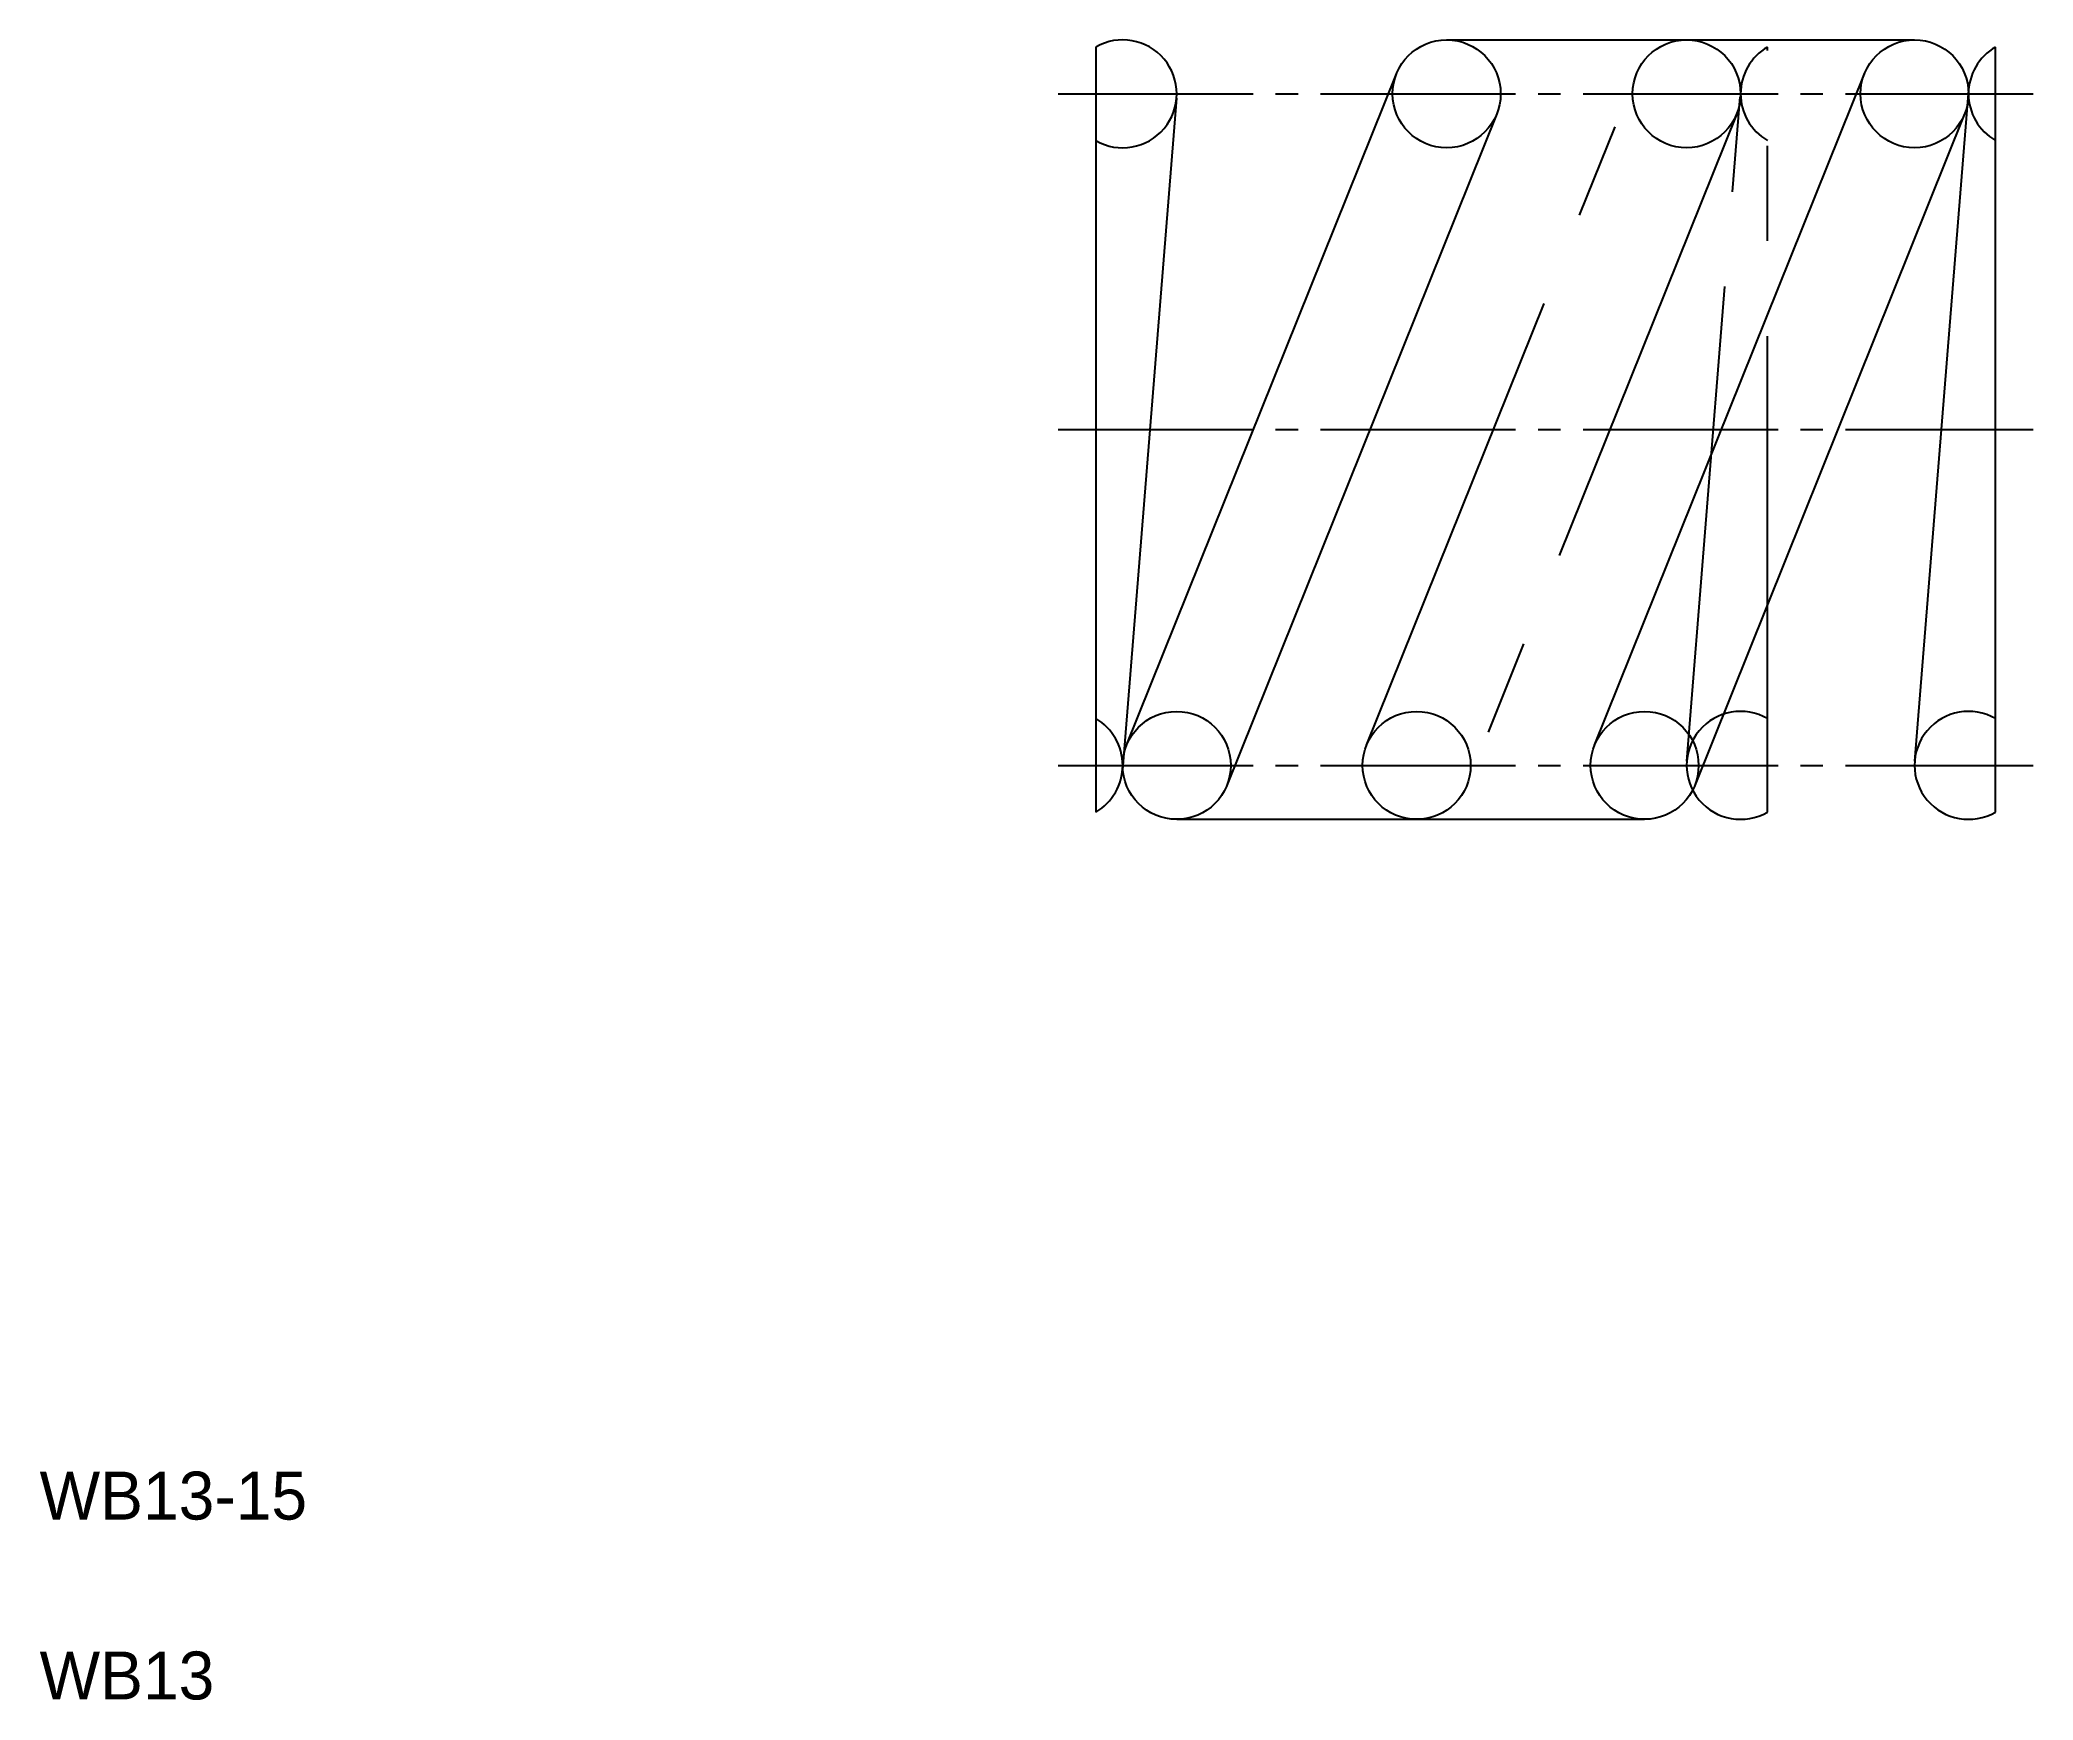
# Model space of a CAD drawing. Extents: x 2 to 35.2, y 2 to 29.7.
import ezdxf

# ---------------------------------------------------------------- set-up
doc = ezdxf.new("R2010")
doc.units = 0
doc.header["$LTSCALE"] = 0.25
doc.linetypes.add('CENTER', pattern=[17.5, 13, -1.5, 1.5, -1.5])
doc.linetypes.add('PHANTOM', pattern=[63.5, 31.75, -6.35, 6.35, -6.35, 6.35, -6.35])
doc.layers.get('0').update_dxf_attribs({"linetype": 'CONTINUOUS'})
doc.layers.add('CENTER', color=1, linetype='CENTER')

msp = doc.modelspace()

# ---------------------------------------------------------------- linework, layer by layer
at = {"color": 3, "linetype": 'PHANTOM'}
for p, q in [((25.456, 29.679), (33.256, 29.679)), ((30.806, 16.8), (30.806, 29.559)), ((24.121, 17.915), (28.621, 29.115)), ((29.459, 17.651), (30.359, 28.851)), ((30.291, 28.444), (25.791, 17.244)), ((20.956, 16.679), (28.756, 16.679))]:
    msp.add_line(p, q, dxfattribs=at)
for p, q in [((19.606, 29.559), (19.606, 16.8)), ((34.606, 16.8), (34.606, 29.559)), ((20.121, 17.915), (24.621, 29.115)), ((27.921, 17.915), (32.421, 29.115)), ((20.953, 28.707), (20.053, 17.507)), ((33.259, 17.651), (34.159, 28.851)), ((26.291, 28.444), (21.791, 17.244)), ((34.091, 28.444), (29.591, 17.244)), ((22.906, 16.679), (22.906, 16.679)), ((24.856, 16.679), (24.856, 16.679))]:
    msp.add_line(p, q)
for centre in [(25.456, 28.779), (33.256, 28.779), (20.956, 17.579), (28.756, 17.579)]:
    msp.add_circle(centre, 0.9)
for centre in [(29.456, 28.779), (24.956, 17.579)]:
    msp.add_circle(centre, 0.9, dxfattribs=at)
for centre, start, end in [((20.056, 28.779), 240, 120), ((35.056, 28.779), 120, 240), ((19.156, 17.579), 300, 60), ((34.156, 17.579), 60, 300)]:
    msp.add_arc(centre, 0.9, start, end)
for centre, start, end in [((31.256, 28.779), 120, 240), ((30.356, 17.579), 60, 300)]:
    msp.add_arc(centre, 0.9, start, end, dxfattribs=at)
at = {"layer": 'CENTER', "color": 1, "linetype": 'CENTER'}
for p, q in [((18.98, 28.779), (35.233, 28.779)), ((18.98, 23.179), (35.233, 23.179)), ((18.98, 17.579), (35.233, 17.579))]:
    msp.add_line(p, q, dxfattribs=at)

# ---------------------------------------------------------------- texts
for s, p in [('WB13-15', (2, 5)), ('WB13', (2, 2))]:
    msp.add_text(s, height=0.8).set_placement(p)

doc.saveas('drawing.dxf')
